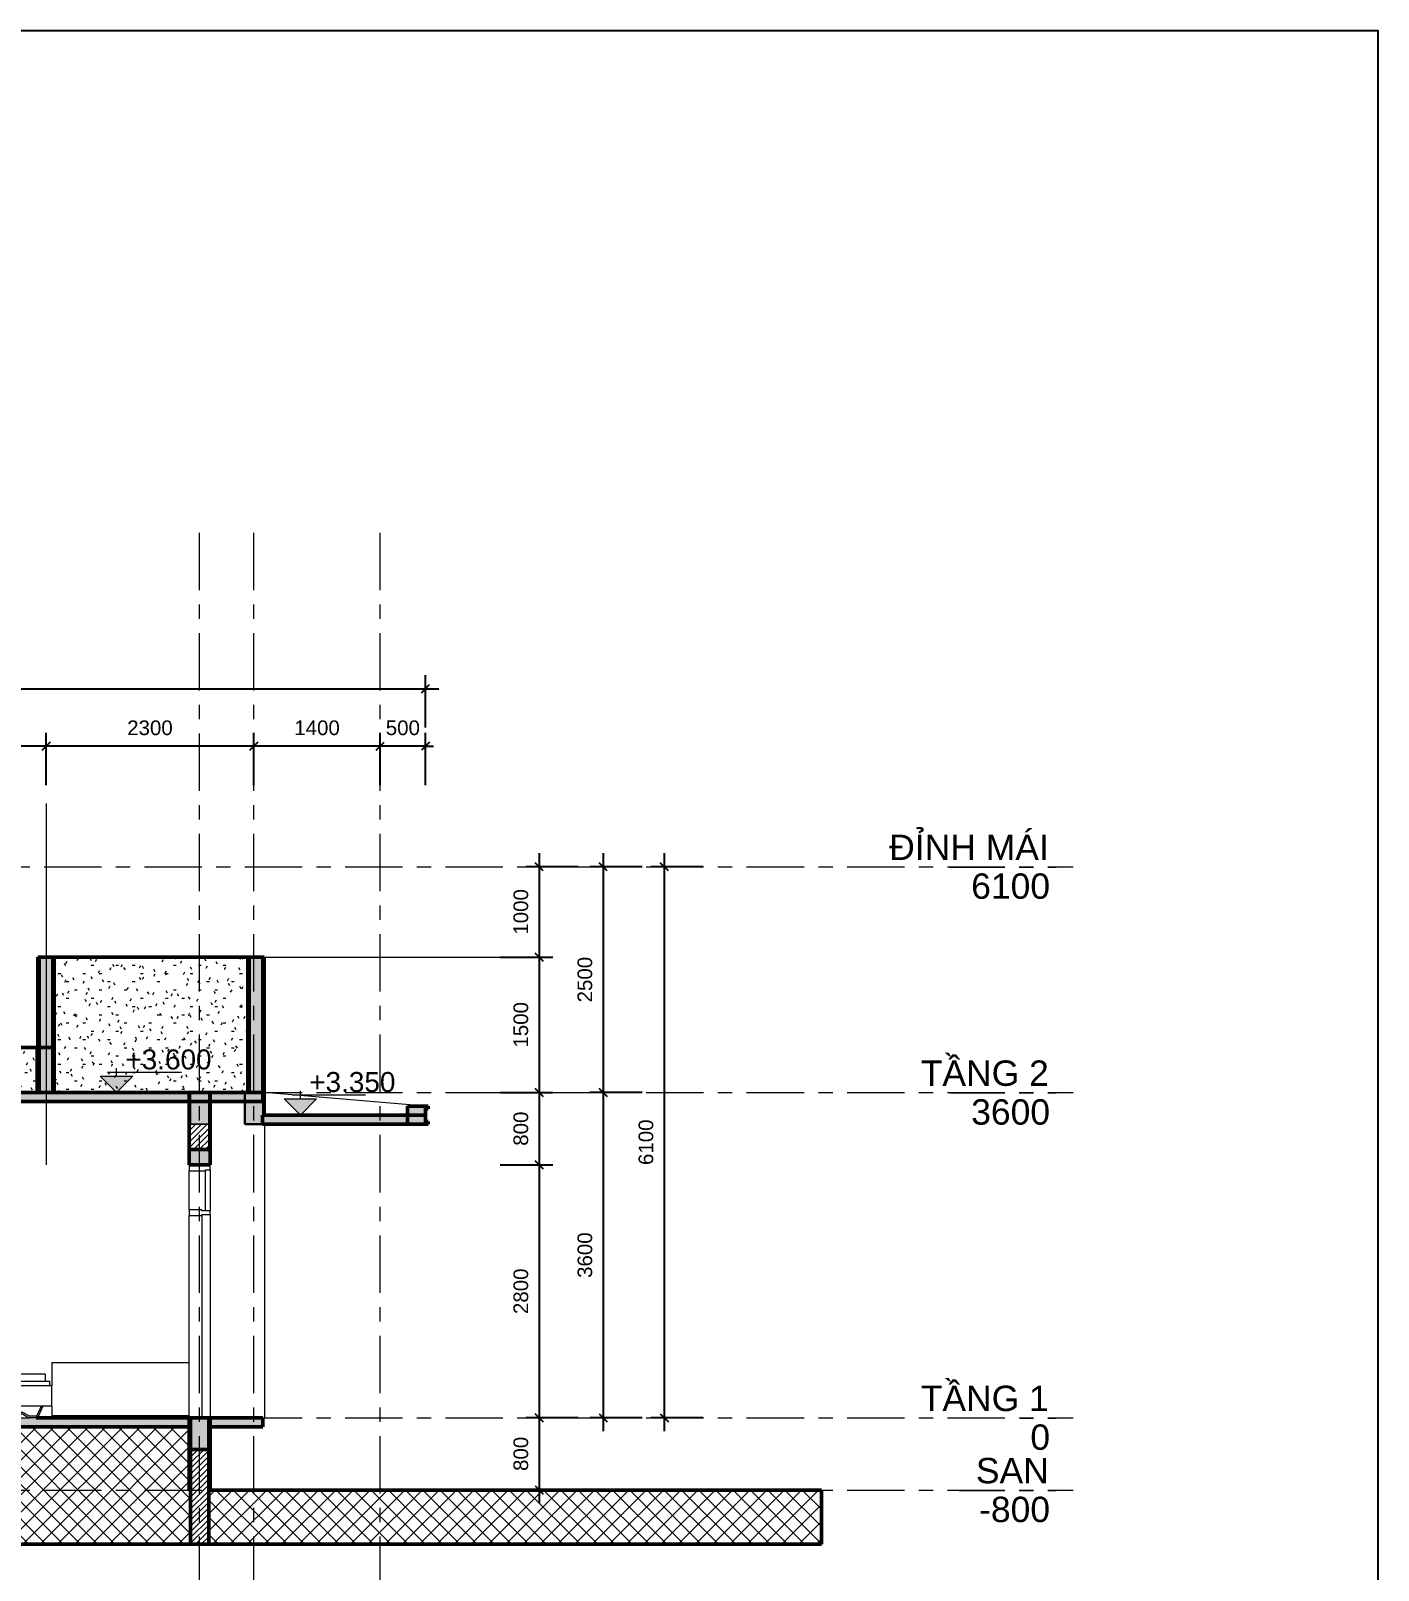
# Model space of a CAD drawing. Header units: millimetres. Extents: x 2164007 to 2324354, y -2513385 to -2308978.
# Drawn here: x 2309068 to 2323986, y -2465040 to -2447998 of the extents above; entities that cross this region are included whole.
import ezdxf

# ---------------------------------------------------------------- set-up
doc = ezdxf.new("R2010")
doc.units = ezdxf.units.MM
doc.linetypes.add('Grid Line', pattern=[22.225, 12.7, -3.175, 3.175, -3.175])
doc.linetypes.add('IMPORT-ACAD_ISO10W100 _2_', pattern=[6, 4, -1, 0, -1])
doc.layers.add('5', color=5, linetype='Continuous')
for name, color, linetype, lineweight in [('A-ANNO-DIMS', 211, 'Continuous', 9), ('A-DETL', 8, 'Continuous', 9), ('A-DETL-GENF', 8, 'Continuous', 9), ('A-DETL-WIDE', 214, 'Continuous', 50), ('A-DOOR', 8, 'Continuous', 13), ('A-FLOR', 8, 'Continuous', 13), ('A-FLOR-PATT', 8, 'Continuous', 13), ('A-WALL', 113, 'Continuous', 20), ('A-WALL-PATT', 8, 'Continuous', 50), ('G-ANNO-DIMS', 111, 'Continuous', 9), ('I-FURN', 8, 'Continuous', 9), ('S-BEAM', 8, 'Continuous', 9), ('S-GRID', 8, 'Continuous', 9)]:
    doc.layers.add(name, color=color, linetype=linetype, lineweight=lineweight)
doc.styles.add('Arial', font='arial.ttf', dxfattribs={"height": 175.652835})
doc.styles.add('Arial_1', font='arial.ttf', dxfattribs={"height": 162.282934})
doc.styles.add('Arial_3', font='arial.ttf', dxfattribs={"height": 177.035928})
doc.dimstyles.new('Dim_dai_ca_vu', dxfattribs={"dimscale": 304.8, "dimtxt": 165, "dimasz": 0.292969, "dimexe": 0.492126, "dimexo": 0.0625, "dimgap": 0.393701, "dimtad": 1, "dimdec": 0, "dimzin": 0, "dimdsep": 46, "dimtxsty": 'Arial_1', "dimblk1": 'OBLIQUE', "dimblk2": 'OBLIQUE', "dimsah": 1, "dimcen": 0.09, "dimdle": 0.492126, "dimadec": 0, "dimazin": 0, "dimtfac": 1, "dimtdec": 4, "dimtix": 1, "dimtmove": 0, "dimatfit": 3, "dimfxl": 0.984252, "dimfxlon": 1, "dimtvp": 1, "dimtfill": 1, "dimtolj": 1, "dimtzin": 0, "dimarcsym": 2})
pattern_1 = [(45, (2304430.583, -2460902), (-31.8198, 31.8198), [])]
pattern_2 = [(0, (2304430.58, -2460902), (365.76, 91.44), [30.175, -244.145, 30.175, -244.145, -1463.04]), (0, (2304430.58, -2460902), (365.76, 91.44), [-548.64, 30.175, -518.465, 30.175, -244.145, -640.08]), (0, (2304430.58, -2460902), (365.76, 91.44), [-1371.6, 30.175, -152.705, 30.175, -427.025]), (120, (2304567.74, -2460856.28), (-262.0694, 271.03745), [30.175, -244.145, 30.175, -1707.185]), (120, (2304567.74, -2460856.28), (-262.0694, 271.03745), [-304.495, -244.145, 30.175, -518.465, -914.4]), (120, (2304567.74, -2460856.28), (-262.0694, 271.03745), [-1097.28, 30.175, -244.145, 30.175, -609.905]), (120, (2304567.74, -2460856.28), (-262.0694, 271.03745), [-1401.775, -152.705, 30.175, -427.025]), (240, (2304613.46, -2460673.4), (-103.6906, -362.47745), [30.175, -244.145, 30.175, -1707.185]), (240, (2304613.46, -2460673.4), (-103.6906, -362.47745), [-304.495, -244.145, 30.175, -518.465, -914.4]), (240, (2304613.46, -2460673.4), (-103.6906, -362.47745), [-1097.28, 30.175, -244.145, 30.175, -609.905]), (240, (2304613.46, -2460673.4), (-103.6906, -362.47745), [-1401.775, -152.705, 30.175, -427.025])]

# ---------------------------------------------------------------- blocks, each defined once
blk = doc.blocks.new('Bed 1800X200 - Double 53_ x 74_-355935-mc 3-3')
at = {"layer": 'I-FURN'}
for p, q in [((4550, 356), (6350, 356)), ((4550, 127), (4550, 356)), ((4576, 406), (4576, 356)), ((4576, 406), (4601, 406)), ((4601, 406), (6299, 406)), ((5387, 483), (4626, 483)), ((4626, 457), (4626, 483)), ((4626, 432), (4626, 457)), ((4626, 406), (4626, 432)), ((5387, 483), (5387, 457)), ((5387, 457), (5387, 432)), ((5387, 432), (5387, 406)), ((6274, 483), (5514, 483)), ((5514, 457), (5514, 483)), ((5514, 432), (5514, 457)), ((5514, 406), (5514, 432)), ((6274, 483), (6274, 457)), ((6274, 457), (6274, 432)), ((6274, 432), (6274, 406)), ((6299, 406), (6325, 406)), ((6325, 356), (6325, 406)), ((6350, 127), (6350, 356)), ((6350, 127), (4550, 127)), ((4702, 15), (4650, 127)), ((4720, 23), (4671, 127)), ((4720, 23), (4671, 127)), ((4804, 19), (4725, 19)), ((4872, 57), (4807, 20)), ((4877, 38), (4817, 3)), ((4877, 38), (4817, 3)), ((6029, 57), (4872, 57)), ((6023, 38), (4877, 38)), ((6084, 3), (6023, 38)), ((6093, 20), (6029, 57)), ((6175, 19), (6096, 19)), ((6175, 0), (6096, 0)), ((6229, 127), (6181, 23)), ((6250, 127), (6198, 15)), ((4804, 0), (4725, 0))]:
    blk.add_line(p, q, dxfattribs=at)
for centre, radius, start, end in [((4725, 25), 25.4, 205, 270), ((4726, 25), 6.35, 205, 270), ((4725, 25), 6.35, 205, 270), ((4804, 25), 6.35, 270, 300), ((4804, 25), 25.4, 270, 300), ((4804, 25), 25.4, 285, 300), ((6096, 25), 25.4, 240, 270), ((6096, 25), 6.35, 240, 270), ((6175, 25), 6.35, 270, 335), ((6175, 25), 25.4, 270, 335)]:
    blk.add_arc(centre, radius, start, end, dxfattribs=at)
blk = doc.blocks.new('Furniture 4 - Furniture 3-1054500-mc 3-3')
at = {"layer": 'I-FURN'}
for p, q in [((6350, 611), (7870, 611)), ((6350, 611), (6350, 356)), ((6350, 127), (6350, 20)), ((7870, 20), (6350, 20))]:
    blk.add_line(p, q, dxfattribs=at)
blk = doc.blocks.new('Cua di la  DS 940X2800 - DS1-1128365-mc 3-3')
at = {"layer": 'A-DOOR'}
for p, q in [((7870, 2800), (7870, 2735)), ((7870, 2735), (8050, 2735)), ((7870, 2300), (7870, 2735)), ((8050, 2735), (8050, 2745)), ((8050, 2745), (8100, 2745)), ((8050, 2290), (8050, 2735)), ((8100, 2745), (8100, 2800)), ((8100, 2745), (8100, 2290)), ((7870, 2300), (7870, 2240)), ((8010, 2300), (7870, 2300)), ((7870, 2240), (8010, 2240)), ((7870, 0), (7870, 2240)), ((8010, 2290), (8010, 2300)), ((8100, 2290), (8010, 2290)), ((8010, 2240), (8010, 2250)), ((8010, 2250), (8100, 2250)), ((8010, 2240), (8010, 0)), ((8100, 2250), (8100, 2290)), ((8100, 2250), (8100, 0))]:
    blk.add_line(p, q, dxfattribs=at)
blk = doc.blocks.new('Floors 3 - Floors 3-1078498-mc 3-3')
at = {"layer": 'A-FLOR-PATT', "lineweight": 13}
h = blk.add_hatch(color=256, dxfattribs=at)
h.paths.add_polyline_path([(10285, 3250), (10485, 3250), (10485, 3450), (10285, 3450)], flags=0)
h.paths.add_polyline_path([(-10815, 3250), (-10815, 3450), (-11015, 3450), (-11015, 3250)], flags=0)
at = {"layer": 'A-FLOR', "lineweight": 50}
for p, q in [((10485, 3450), (10285, 3450)), ((10285, 3450), (10285, 3250)), ((10485, 3250), (10485, 3450)), ((10285, 3250), (10485, 3250))]:
    blk.add_line(p, q, dxfattribs=at)
blk = doc.blocks.new('Floors 5 - Floors 4-1083999-mc 3-3')
at = {"layer": 'A-FLOR'}
blk.add_line((10485, 3450), (8705, 3600), dxfattribs=at)
blk = doc.blocks.new('Floors 6 - Floors 3-1090177-mc 3-3')
at = {"layer": 'A-FLOR-PATT', "lineweight": 13}
h = blk.add_hatch(color=256, dxfattribs=at)
h.paths.add_polyline_path([(10485, 3250), (10515, 3250), (10515, 3280), (10485, 3280)], flags=0)
h.paths.add_polyline_path([(-11015, 3250), (-11015, 3280), (-11045, 3280), (-11045, 3250)], flags=0)
h.paths.add_polyline_path([(10485, 3420), (10515, 3420), (10515, 3450), (10485, 3450)], flags=0)
h.paths.add_polyline_path([(-11015, 3420), (-11015, 3450), (-11045, 3450), (-11045, 3420)], flags=0)
at = {"layer": 'A-FLOR', "lineweight": 50}
for p, q in [((10515, 3450), (10485, 3450)), ((10485, 3450), (10485, 3420)), ((10485, 3420), (10515, 3420)), ((10515, 3420), (10515, 3450)), ((10515, 3280), (10485, 3280)), ((10485, 3280), (10485, 3250)), ((10485, 3250), (10515, 3250)), ((10515, 3250), (10515, 3280))]:
    blk.add_line(p, q, dxfattribs=at)
blk = doc.blocks.new('_Oblique')
at = {"color": 0, "linetype": 'ByBlock', "lineweight": -2}
blk.add_line((-0.5, -0.5), (0.5, 0.5), dxfattribs=at)
blk = doc.blocks.new('*D598')
at = {"layer": 'A-ANNO-DIMS', "color": 0, "lineweight": -2}
for p, q in [((2315128, -2457252), (2314547, -2457252)), ((2314697, -2457102), (2314697, -2458402)), ((2314266, -2458252), (2314847, -2458252))]:
    blk.add_line(p, q, dxfattribs=at)
at = {"layer": 'Defpoints', "color": 0}
for p in [(2315147, -2457252), (2314247, -2458252), (2314697, -2458252)]:
    blk.add_point(p, dxfattribs=at)
at = {"layer": 'A-ANNO-DIMS', "color": 0, "lineweight": -2, "xscale": 89.296875, "yscale": 89.296875, "zscale": 89.296875}
for p, rotation in [((2314697, -2457252), 90), ((2314697, -2458252), 270)]:
    blk.add_blockref('_Oblique', p, dxfattribs=dict(at, rotation=rotation))
at = {"layer": 'A-ANNO-DIMS', "color": 0, "insert": (2314494, -2457752), "char_height": 162.3, "attachment_point": 5, "rotation": 90, "style": 'Arial_1', "bg_fill": 3, "box_fill_scale": 1.1, "bg_fill_color": 256, "bg_fill_true_color": 13158600, "bg_fill_transparency": 8794124}
blk.add_mtext('\\A1;1000', dxfattribs=at)
blk = doc.blocks.new('*D599')
at = {"layer": 'A-ANNO-DIMS', "color": 0, "lineweight": -2}
for p, q in [((2314697, -2458102), (2314697, -2459902)), ((2314266, -2458252), (2314847, -2458252)), ((2314266, -2459752), (2314847, -2459752))]:
    blk.add_line(p, q, dxfattribs=at)
at = {"layer": 'Defpoints', "color": 0}
for p in [(2314247, -2458252), (2314247, -2459752), (2314697, -2459752)]:
    blk.add_point(p, dxfattribs=at)
at = {"layer": 'A-ANNO-DIMS', "color": 0, "lineweight": -2, "xscale": 89.296875, "yscale": 89.296875, "zscale": 89.296875}
for p, rotation in [((2314697, -2458252), 90), ((2314697, -2459752), 270)]:
    blk.add_blockref('_Oblique', p, dxfattribs=dict(at, rotation=rotation))
at = {"layer": 'A-ANNO-DIMS', "color": 0, "insert": (2314494, -2459002), "char_height": 162.3, "attachment_point": 5, "rotation": 90, "style": 'Arial_1', "bg_fill": 3, "box_fill_scale": 1.1, "bg_fill_color": 256, "bg_fill_true_color": 13158600, "bg_fill_transparency": 8791888}
blk.add_mtext('\\A1;1500', dxfattribs=at)
blk = doc.blocks.new('*D600')
at = {"layer": 'A-ANNO-DIMS', "color": 0, "lineweight": -2}
for p, q in [((2314697, -2459602), (2314697, -2460702)), ((2314266, -2459752), (2314847, -2459752)), ((2314266, -2460552), (2314847, -2460552))]:
    blk.add_line(p, q, dxfattribs=at)
at = {"layer": 'Defpoints', "color": 0}
for p in [(2314247, -2459752), (2314247, -2460552), (2314697, -2460552)]:
    blk.add_point(p, dxfattribs=at)
at = {"layer": 'A-ANNO-DIMS', "color": 0, "lineweight": -2, "xscale": 89.296875, "yscale": 89.296875, "zscale": 89.296875}
for p, rotation in [((2314697, -2459752), 90), ((2314697, -2460552), 270)]:
    blk.add_blockref('_Oblique', p, dxfattribs=dict(at, rotation=rotation))
at = {"layer": 'A-ANNO-DIMS', "color": 0, "insert": (2314494, -2460152), "char_height": 162.3, "attachment_point": 5, "rotation": 90, "style": 'Arial_1', "bg_fill": 3, "box_fill_scale": 1.1, "bg_fill_color": 256, "bg_fill_true_color": 13158600, "bg_fill_transparency": 5321632}
blk.add_mtext('\\A1;800', dxfattribs=at)
blk = doc.blocks.new('*D601')
at = {"layer": 'A-ANNO-DIMS', "color": 0, "lineweight": -2}
for p, q in [((2314697, -2460402), (2314697, -2463502)), ((2314266, -2460552), (2314847, -2460552)), ((2315128, -2463352), (2314547, -2463352))]:
    blk.add_line(p, q, dxfattribs=at)
at = {"layer": 'Defpoints', "color": 0}
for p in [(2314247, -2460552), (2314697, -2463352), (2315147, -2463352)]:
    blk.add_point(p, dxfattribs=at)
at = {"layer": 'A-ANNO-DIMS', "color": 0, "lineweight": -2, "xscale": 89.296875, "yscale": 89.296875, "zscale": 89.296875}
for p, rotation in [((2314697, -2460552), 90), ((2314697, -2463352), 270)]:
    blk.add_blockref('_Oblique', p, dxfattribs=dict(at, rotation=rotation))
at = {"layer": 'A-ANNO-DIMS', "color": 0, "insert": (2314494, -2461952), "char_height": 162.3, "attachment_point": 5, "rotation": 90, "style": 'Arial_1', "bg_fill": 3, "box_fill_scale": 1.1, "bg_fill_color": 256, "bg_fill_true_color": 13158600, "bg_fill_transparency": 11866620}
blk.add_mtext('\\A1;2800', dxfattribs=at)
blk = doc.blocks.new('*D602')
at = {"layer": 'A-ANNO-DIMS', "color": 0, "lineweight": -2}
for p, q in [((2314697, -2463202), (2314697, -2464302)), ((2315128, -2463352), (2314547, -2463352)), ((2315128, -2464152), (2314547, -2464152))]:
    blk.add_line(p, q, dxfattribs=at)
at = {"layer": 'Defpoints', "color": 0}
for p in [(2315147, -2463352), (2314697, -2464152), (2315147, -2464152)]:
    blk.add_point(p, dxfattribs=at)
at = {"layer": 'A-ANNO-DIMS', "color": 0, "lineweight": -2, "xscale": 89.296875, "yscale": 89.296875, "zscale": 89.296875}
for p, rotation in [((2314697, -2463352), 90), ((2314697, -2464152), 270)]:
    blk.add_blockref('_Oblique', p, dxfattribs=dict(at, rotation=rotation))
at = {"layer": 'A-ANNO-DIMS', "color": 0, "insert": (2314494, -2463752), "char_height": 162.3, "attachment_point": 5, "rotation": 90, "style": 'Arial_1', "bg_fill": 3, "box_fill_scale": 1.1, "bg_fill_color": 256, "bg_fill_true_color": 13158600, "bg_fill_transparency": 4390977}
blk.add_mtext('\\A1;800', dxfattribs=at)
blk = doc.blocks.new('*D603')
at = {"layer": 'A-ANNO-DIMS', "color": 0, "lineweight": -2}
for p, q in [((2315837, -2457252), (2315256, -2457252)), ((2315406, -2457102), (2315406, -2459902)), ((2315837, -2459752), (2315256, -2459752))]:
    blk.add_line(p, q, dxfattribs=at)
at = {"layer": 'Defpoints', "color": 0}
for p in [(2315856, -2457252), (2315406, -2459752), (2315856, -2459752)]:
    blk.add_point(p, dxfattribs=at)
at = {"layer": 'A-ANNO-DIMS', "color": 0, "lineweight": -2, "xscale": 89.296875, "yscale": 89.296875, "zscale": 89.296875}
for p, rotation in [((2315406, -2457252), 90), ((2315406, -2459752), 270)]:
    blk.add_blockref('_Oblique', p, dxfattribs=dict(at, rotation=rotation))
at = {"layer": 'A-ANNO-DIMS', "color": 0, "insert": (2315203, -2458502), "char_height": 162.3, "attachment_point": 5, "rotation": 90, "style": 'Arial_1', "bg_fill": 3, "box_fill_scale": 1.1, "bg_fill_color": 256, "bg_fill_true_color": 13158600, "bg_fill_transparency": 11960075}
blk.add_mtext('\\A1;2500', dxfattribs=at)
blk = doc.blocks.new('*D604')
at = {"layer": 'A-ANNO-DIMS', "color": 0, "lineweight": -2}
for p, q in [((2315406, -2459602), (2315406, -2463502)), ((2315837, -2459752), (2315256, -2459752)), ((2315837, -2463352), (2315256, -2463352))]:
    blk.add_line(p, q, dxfattribs=at)
at = {"layer": 'Defpoints', "color": 0}
for p in [(2315856, -2459752), (2315406, -2463352), (2315856, -2463352)]:
    blk.add_point(p, dxfattribs=at)
at = {"layer": 'A-ANNO-DIMS', "color": 0, "lineweight": -2, "xscale": 89.296875, "yscale": 89.296875, "zscale": 89.296875}
for p, rotation in [((2315406, -2459752), 90), ((2315406, -2463352), 270)]:
    blk.add_blockref('_Oblique', p, dxfattribs=dict(at, rotation=rotation))
at = {"layer": 'A-ANNO-DIMS', "color": 0, "insert": (2315203, -2461552), "char_height": 162.3, "attachment_point": 5, "rotation": 90, "style": 'Arial_1', "bg_fill": 3, "box_fill_scale": 1.1, "bg_fill_color": 256, "bg_fill_true_color": 13158600, "bg_fill_transparency": 5327824}
blk.add_mtext('\\A1;3600', dxfattribs=at)
blk = doc.blocks.new('*D605')
at = {"layer": 'A-ANNO-DIMS', "color": 0, "lineweight": -2}
for p, q in [((2316513, -2457252), (2315932, -2457252)), ((2316082, -2457102), (2316082, -2463502)), ((2316513, -2463352), (2315932, -2463352))]:
    blk.add_line(p, q, dxfattribs=at)
at = {"layer": 'Defpoints', "color": 0}
for p in [(2316532, -2457252), (2316082, -2463352), (2316532, -2463352)]:
    blk.add_point(p, dxfattribs=at)
at = {"layer": 'A-ANNO-DIMS', "color": 0, "lineweight": -2, "xscale": 89.296875, "yscale": 89.296875, "zscale": 89.296875}
for p, rotation in [((2316082, -2457252), 90), ((2316082, -2463352), 270)]:
    blk.add_blockref('_Oblique', p, dxfattribs=dict(at, rotation=rotation))
at = {"layer": 'A-ANNO-DIMS', "color": 0, "insert": (2315879, -2460302), "char_height": 162.3, "attachment_point": 5, "rotation": 90, "style": 'Arial_1', "bg_fill": 3, "box_fill_scale": 1.1, "bg_fill_color": 256, "bg_fill_true_color": 13158600, "bg_fill_transparency": 5327824}
blk.add_mtext('\\A1;6100', dxfattribs=at)
blk = doc.blocks.new('*D606')
at = {"layer": 'A-ANNO-DIMS', "color": 0, "lineweight": -2}
for p, q in [((2312937, -2456349), (2312937, -2455768)), ((2313437, -2456349), (2313437, -2455768)), ((2312937, -2455918), (2312848, -2455918)), ((2313437, -2455918), (2312937, -2455918)), ((2313437, -2455918), (2313526, -2455918))]:
    blk.add_line(p, q, dxfattribs=at)
at = {"layer": 'Defpoints', "color": 0}
for p in [(2312937, -2455918), (2312937, -2456368), (2313437, -2456368)]:
    blk.add_point(p, dxfattribs=at)
at = {"layer": 'A-ANNO-DIMS', "color": 0, "lineweight": -2, "xscale": 89.296875, "yscale": 89.296875, "zscale": 89.296875}
blk.add_blockref('_Oblique', (2312937, -2455918), dxfattribs=at)
at = {"layer": 'A-ANNO-DIMS', "color": 0, "lineweight": -2, "xscale": 89.296875, "yscale": 89.296875, "zscale": 89.296875, "rotation": 180}
blk.add_blockref('_Oblique', (2313437, -2455918), dxfattribs=at)
at = {"layer": 'A-ANNO-DIMS', "color": 0, "insert": (2313187, -2455715), "char_height": 162.3, "attachment_point": 5, "style": 'Arial_1', "bg_fill": 3, "box_fill_scale": 1.1, "bg_fill_color": 256, "bg_fill_true_color": 13158600, "bg_fill_transparency": 5327824}
blk.add_mtext('\\A1;500', dxfattribs=at)
blk = doc.blocks.new('*D607')
at = {"layer": 'A-ANNO-DIMS', "color": 0, "lineweight": -2}
for p, q in [((2311537, -2456349), (2311537, -2455768)), ((2312937, -2456349), (2312937, -2455768)), ((2313087, -2455918), (2311387, -2455918))]:
    blk.add_line(p, q, dxfattribs=at)
at = {"layer": 'Defpoints', "color": 0}
for p in [(2311537, -2455918), (2311537, -2456368), (2312937, -2456368)]:
    blk.add_point(p, dxfattribs=at)
at = {"layer": 'A-ANNO-DIMS', "color": 0, "lineweight": -2, "xscale": 89.296875, "yscale": 89.296875, "zscale": 89.296875, "rotation": 180}
blk.add_blockref('_Oblique', (2311537, -2455918), dxfattribs=at)
at = {"layer": 'A-ANNO-DIMS', "color": 0, "lineweight": -2, "xscale": 89.296875, "yscale": 89.296875, "zscale": 89.296875}
blk.add_blockref('_Oblique', (2312937, -2455918), dxfattribs=at)
at = {"layer": 'A-ANNO-DIMS', "color": 0, "insert": (2312237, -2455715), "char_height": 162.3, "attachment_point": 5, "style": 'Arial_1', "bg_fill": 3, "box_fill_scale": 1.1, "bg_fill_color": 256, "bg_fill_true_color": 13158600, "bg_fill_transparency": 125}
blk.add_mtext('\\A1;1400', dxfattribs=at)
blk = doc.blocks.new('*D608')
at = {"layer": 'A-ANNO-DIMS', "color": 0, "lineweight": -2}
for p, q in [((2309237, -2456349), (2309237, -2455768)), ((2311537, -2456349), (2311537, -2455768)), ((2311687, -2455918), (2309087, -2455918))]:
    blk.add_line(p, q, dxfattribs=at)
at = {"layer": 'Defpoints', "color": 0}
for p in [(2309237, -2455918), (2309237, -2456368), (2311537, -2456368)]:
    blk.add_point(p, dxfattribs=at)
at = {"layer": 'A-ANNO-DIMS', "color": 0, "lineweight": -2, "xscale": 89.296875, "yscale": 89.296875, "zscale": 89.296875, "rotation": 180}
blk.add_blockref('_Oblique', (2309237, -2455918), dxfattribs=at)
at = {"layer": 'A-ANNO-DIMS', "color": 0, "lineweight": -2, "xscale": 89.296875, "yscale": 89.296875, "zscale": 89.296875}
blk.add_blockref('_Oblique', (2311537, -2455918), dxfattribs=at)
at = {"layer": 'A-ANNO-DIMS', "color": 0, "insert": (2310387, -2455715), "char_height": 162.3, "attachment_point": 5, "style": 'Arial_1', "bg_fill": 3, "box_fill_scale": 1.1, "bg_fill_color": 256, "bg_fill_true_color": 13158600, "bg_fill_transparency": 5327824}
blk.add_mtext('\\A1;2300', dxfattribs=at)
blk = doc.blocks.new('*D609')
at = {"layer": 'A-ANNO-DIMS', "color": 0, "lineweight": -2}
for p, q in [((2305237, -2456349), (2305237, -2455768)), ((2309237, -2456349), (2309237, -2455768)), ((2309387, -2455918), (2305087, -2455918))]:
    blk.add_line(p, q, dxfattribs=at)
at = {"layer": 'Defpoints', "color": 0}
for p in [(2305237, -2455918), (2305237, -2456368), (2309237, -2456368)]:
    blk.add_point(p, dxfattribs=at)
at = {"layer": 'A-ANNO-DIMS', "color": 0, "lineweight": -2, "xscale": 89.296875, "yscale": 89.296875, "zscale": 89.296875, "rotation": 180}
blk.add_blockref('_Oblique', (2305237, -2455918), dxfattribs=at)
at = {"layer": 'A-ANNO-DIMS', "color": 0, "lineweight": -2, "xscale": 89.296875, "yscale": 89.296875, "zscale": 89.296875}
blk.add_blockref('_Oblique', (2309237, -2455918), dxfattribs=at)
at = {"layer": 'A-ANNO-DIMS', "color": 0, "insert": (2307237, -2455715), "char_height": 162.3, "attachment_point": 5, "style": 'Arial_1', "bg_fill": 3, "box_fill_scale": 1.1, "bg_fill_color": 256, "bg_fill_true_color": 13158600, "bg_fill_transparency": 8823084}
blk.add_mtext('\\A1;4000', dxfattribs=at)
blk = doc.blocks.new('*D614')
at = {"layer": 'A-ANNO-DIMS', "color": 0, "lineweight": -2}
for p, q in [((2291937, -2455712), (2291937, -2455131)), ((2313437, -2455712), (2313437, -2455131)), ((2291787, -2455281), (2313587, -2455281))]:
    blk.add_line(p, q, dxfattribs=at)
at = {"layer": 'Defpoints', "color": 0}
for p in [(2313437, -2455281), (2291937, -2455731), (2313437, -2455731)]:
    blk.add_point(p, dxfattribs=at)
at = {"layer": 'A-ANNO-DIMS', "color": 0, "lineweight": -2, "xscale": 89.296875, "yscale": 89.296875, "zscale": 89.296875, "rotation": 180}
blk.add_blockref('_Oblique', (2291937, -2455281), dxfattribs=at)
at = {"layer": 'A-ANNO-DIMS', "color": 0, "lineweight": -2, "xscale": 89.296875, "yscale": 89.296875, "zscale": 89.296875}
blk.add_blockref('_Oblique', (2313437, -2455281), dxfattribs=at)
at = {"layer": 'A-ANNO-DIMS', "color": 0, "insert": (2302687, -2455078), "char_height": 162.3, "attachment_point": 5, "style": 'Arial_1', "bg_fill": 3, "box_fill_scale": 1.1, "bg_fill_color": 256, "bg_fill_true_color": 13158600, "bg_fill_transparency": 5328364}
blk.add_mtext('\\A1;21500', dxfattribs=at)
blk = doc.blocks.new('Spot Elevations - M_Spot Elevation - Exterior Filled 2-332856-mc 3-3')
at = {"layer": 'G-ANNO-DIMS'}
blk.add_hatch(color=256, dxfattribs=at).paths.add_polyline_path([(-519, 3880), (-699, 3700), (-879, 3880)], flags=0)
for p, q in [((-789, 3925), (21, 3925)), ((-699, 3880), (-699, 3970)), ((-699, 3700), (-879, 3880)), ((-879, 3880), (-519, 3880)), ((-519, 3880), (-699, 3700)), ((-879, 3700), (-519, 3700))]:
    blk.add_line(p, q, dxfattribs=at)

msp = doc.modelspace()

# ---------------------------------------------------------------- hatches: boundary and pattern name
at = {"layer": 'A-DETL-GENF'}
for points in [[(2309312.1, -2459252), (2309312.1, -2458252), (2309162.1, -2458252), (2309162.1, -2459252)], [(2311637.1, -2459752), (2311637.1, -2458252), (2311487.1, -2458252), (2311487.1, -2459752)], [(2309162.1, -2459752), (2309312.1, -2459752), (2309312.1, -2459252), (2309162.1, -2459252)], [(2310822.1, -2460552), (2311052.1, -2460552), (2311052.1, -2460382.2), (2310822.1, -2460382.2)], [(2310837.1, -2463702), (2311037.1, -2463702), (2311037.1, -2463352), (2310837.1, -2463352)]]:
    msp.add_hatch(color=7, dxfattribs=at).paths.add_polyline_path(points, flags=0)
h = msp.add_hatch(dxfattribs=at)
h.set_pattern_fill('FP_6', style=0, pattern_type=2)
h.set_pattern_definition([(45, (2304430.58, -2460902), (-95.4594, 95.4594), []), (135, (2304430.58, -2460902), (-95.4594, -95.4594), [])])
h.paths.add_polyline_path([(2317822.1, -2464752), (2317822.1, -2464152), (2311037.1, -2464152), (2311037.1, -2464752), (2314009.1, -2464752)], flags=0)
h.paths.add_polyline_path([(2310622.7, -2464752), (2310837.1, -2464752), (2310837.1, -2464152), (2310822.1, -2464152), (2310822.1, -2463452), (2305337.1, -2463452), (2305337.1, -2463702), (2305137.1, -2463702), (2305137.1, -2463452), (2305122.1, -2463452), (2305122.1, -2463502), (2302912.1, -2463502.8), (2302912.1, -2463702), (2302712.1, -2463702), (2302712.1, -2463452), (2300837.1, -2463452), (2300837.1, -2463702), (2300637.1, -2463702), (2300637.1, -2463452), (2294852.1, -2463452), (2294852.1, -2463502), (2294837.1, -2463502), (2294837.1, -2463702), (2294637.1, -2463702), (2294637.1, -2463502), (2292752.1, -2463502), (2292752.1, -2464152), (2292737.1, -2464152), (2292737.1, -2464752), (2307236.2, -2464752)], flags=0)
h.paths.add_polyline_path([(2292537.1, -2464752), (2292537.1, -2464152), (2289037.1, -2464152), (2289037.1, -2464752), (2290303.8, -2464752)], flags=0)
h = msp.add_hatch(dxfattribs=at)
h.set_pattern_fill('FP_1', style=0, pattern_type=2)
h.set_pattern_definition(pattern_1)
h.paths.add_polyline_path([(2311037.1, -2464752), (2311037.1, -2463702), (2310837.1, -2463702), (2310837.1, -2464752)], flags=0)
at = {"layer": 'A-FLOR-PATT', "lineweight": 9}
h = msp.add_hatch(dxfattribs=at)
h.set_pattern_fill('FP_5', color=256, style=0, pattern_type=2)
h.set_pattern_definition(pattern_2)
h.paths.add_polyline_path([(2309327.1, -2459752), (2311472.1, -2459752), (2311472.1, -2458252), (2309327.1, -2458252), (2309327.1, -2459136.4)], flags=0)
h = msp.add_hatch(dxfattribs=at)
h.set_pattern_fill('FP_5', color=256, style=0, pattern_type=2)
h.set_pattern_definition(pattern_2)
h.paths.add_polyline_path([(2307236.2, -2459752), (2309137.1, -2459752), (2309137.1, -2459252), (2305954.6, -2459252), (2305954.6, -2459752)], flags=0)
h.paths.add_polyline_path([(2305804.6, -2459752), (2305804.6, -2459252), (2305789.6, -2459252), (2305789.6, -2459752)], flags=0)
at = {"layer": 'A-FLOR-PATT', "lineweight": 13}
h = msp.add_hatch(color=256, dxfattribs=at)
h.paths.add_polyline_path([(2305137.1, -2459852), (2311637.1, -2459852), (2311637.1, -2459752), (2305137.1, -2459752)], flags=0)
h.paths.add_polyline_path([(2293690.3, -2459852), (2300837.1, -2459852), (2300837.1, -2459752), (2292537.1, -2459752), (2292537.1, -2459852)], flags=0)
h = msp.add_hatch(color=256, dxfattribs=at)
h.paths.add_polyline_path([(2311634.5, -2460102), (2313437.1, -2460102), (2313437.1, -2460002), (2311634.5, -2460002), (2311634.5, -2460013.9)], flags=0)
h.paths.add_polyline_path([(2291997, -2460102), (2292537.1, -2460102), (2292537.1, -2460002), (2291937.1, -2460002), (2291937.1, -2460102)], flags=0)
at = {"layer": 'A-FLOR-PATT', "lineweight": 9}
h = msp.add_hatch(dxfattribs=at)
h.set_pattern_fill('FP_5', color=256, style=0, pattern_type=2)
h.set_pattern_definition(pattern_2)
h.paths.add_polyline_path([(2294837.1, -2463452), (2300637.1, -2463452), (2300637.1, -2463352), (2294837.1, -2463352)], flags=0)
h.paths.add_polyline_path([(2310822.1, -2463452), (2310837.1, -2463451.9), (2310837.1, -2463352), (2305337.1, -2463352), (2305337.1, -2463452), (2310622.7, -2463452)], flags=0)
h.paths.add_polyline_path([(2300837.1, -2463452), (2302712.1, -2463452), (2302712.1, -2463352), (2300837.1, -2463352)], flags=0)
h.paths.add_polyline_path([(2302912.1, -2463452), (2305137.1, -2463452), (2305137.1, -2463352), (2302912.1, -2463352)], flags=0)
at = {"layer": 'A-FLOR-PATT', "lineweight": 13}
msp.add_hatch(color=256, dxfattribs=at).paths.add_polyline_path([(2311637.1, -2463452), (2311637.1, -2463352), (2311037.1, -2463352), (2311037.1, -2463452)], flags=0)
at = {"layer": 'A-WALL-PATT', "lineweight": 9}
h = msp.add_hatch(dxfattribs=at)
h.set_pattern_fill('FP_1', color=256, style=0, pattern_type=2)
h.set_pattern_definition(pattern_1)
h.paths.add_polyline_path([(2311037.1, -2460382.2), (2311037.1, -2460102), (2310837.1, -2460102), (2310837.1, -2460382.2)], flags=0)
h = msp.add_hatch(dxfattribs=at)
h.set_pattern_fill('FP_4', color=256, style=0, pattern_type=2)
h.set_pattern_definition([(45, (2304430.58, -2460902), (-190.794, 190.794), [])])
h.paths.add_polyline_path([(2311052.1, -2464152), (2311052.1, -2463352), (2311037.1, -2463352), (2311037.1, -2464152)], flags=0)
at = {"layer": 'S-BEAM'}
for points in [[(2311037.1, -2460102), (2311037.1, -2459752), (2310837.1, -2459752), (2310837.1, -2460102)], [(2311469.3, -2460102), (2311637.1, -2460102), (2311637.1, -2459752), (2311437.1, -2459752), (2311437.1, -2460102)]]:
    msp.add_hatch(color=256, dxfattribs=at).paths.add_polyline_path(points, flags=0)

# ---------------------------------------------------------------- linework, layer by layer
at = {"layer": '5'}
msp.add_lwpolyline([(2283289.3, -2476776.3), (2323985.9, -2476776.3), (2323985.9, -2447998), (2283289.3, -2447998)], close=True, dxfattribs=at)
at = {"layer": 'A-DETL', "linetype": 'IMPORT-ACAD_ISO10W100 _2_'}
for p, q in [((2309237.1, -2456552), (2309237.1, -2460552)), ((2311562.1, -2458252), (2314696.8, -2458252))]:
    msp.add_line(p, q, dxfattribs=at)
at = {"layer": 'A-DETL-WIDE'}
for p, q in [((2309312.1, -2458252), (2309162.1, -2458252)), ((2309162.1, -2458252), (2309162.1, -2459252)), ((2309312.1, -2459252), (2309312.1, -2458252)), ((2311637.1, -2458252), (2311487.1, -2458252)), ((2311487.1, -2458252), (2311487.1, -2459752)), ((2311637.1, -2459752), (2311637.1, -2458252)), ((2309162.1, -2459252), (2309162.1, -2459752)), ((2309162.1, -2459252), (2309312.1, -2459252)), ((2309312.1, -2459752), (2309312.1, -2459252)), ((2309162.1, -2459752), (2309312.1, -2459752)), ((2311487.1, -2459752), (2311637.1, -2459752)), ((2311052.1, -2460382.2), (2310822.1, -2460382.2)), ((2310822.1, -2460382.2), (2310822.1, -2460552)), ((2311052.1, -2460552), (2311052.1, -2460382.2)), ((2310822.1, -2460552), (2311052.1, -2460552)), ((2310837.1, -2463352), (2310837.1, -2463702)), ((2311037.1, -2463352), (2310837.1, -2463352)), ((2311037.1, -2463702), (2311037.1, -2463352)), ((2310822.1, -2463452), (2305337.1, -2463452)), ((2310822.1, -2464152), (2310822.1, -2463452)), ((2310837.1, -2463702), (2310837.1, -2464752)), ((2310837.1, -2463702), (2311037.1, -2463702)), ((2311037.1, -2464752), (2311037.1, -2463702)), ((2310837.1, -2464152), (2310822.1, -2464152)), ((2317822.1, -2464152), (2311037.1, -2464152)), ((2317822.1, -2464752), (2317822.1, -2464152)), ((2292737.1, -2464752), (2310837.1, -2464752)), ((2310837.1, -2464752), (2311037.1, -2464752)), ((2311037.1, -2464752), (2317822.1, -2464752))]:
    msp.add_line(p, q, dxfattribs=at)
at = {"layer": 'A-FLOR', "lineweight": 50}
for p, q in [((2311472.1, -2458252), (2309327.1, -2458252)), ((2309137.1, -2459252), (2305969.6, -2459252)), ((2309137.1, -2459752), (2309137.1, -2459252)), ((2305969.6, -2459752), (2309147.1, -2459752)), ((2311487.1, -2459752), (2309327.1, -2459752)), ((2311637.1, -2459852), (2311637.1, -2459752)), ((2305137.1, -2459852), (2311637.1, -2459852)), ((2313437.1, -2460002), (2311634.5, -2460002)), ((2311634.5, -2460002), (2311634.5, -2460102)), ((2311634.5, -2460102), (2313437.1, -2460102)), ((2313437.1, -2460102), (2313437.1, -2460002)), ((2310837.1, -2463352), (2309126.8, -2463352)), ((2311637.1, -2463352), (2311037.1, -2463352)), ((2311637.1, -2463452), (2311637.1, -2463352)), ((2310822.1, -2463452), (2310837.1, -2463452)), ((2311037.1, -2463452), (2311637.1, -2463452))]:
    msp.add_line(p, q, dxfattribs=at)
at = {"layer": 'A-WALL', "lineweight": 50}
for p, q in [((2309162.1, -2458252), (2309147.1, -2458252)), ((2309147.1, -2458252), (2309147.1, -2459752)), ((2309327.1, -2458252), (2309312.1, -2458252)), ((2309327.1, -2459752), (2309327.1, -2458252)), ((2311472.1, -2458252), (2311472.1, -2459752)), ((2311487.1, -2458252), (2311472.1, -2458252)), ((2311652.1, -2458252), (2311637.1, -2458252)), ((2311652.1, -2460002), (2311652.1, -2458252)), ((2309147.1, -2459752), (2309162.1, -2459752)), ((2309312.1, -2459752), (2309327.1, -2459752)), ((2310822.1, -2459752), (2310822.1, -2460382.2)), ((2311052.1, -2460382.2), (2311052.1, -2459752)), ((2310822.1, -2463352), (2310822.1, -2463452)), ((2311052.1, -2464152), (2311052.1, -2463352))]:
    msp.add_line(p, q, dxfattribs=at)
at = {"layer": 'A-WALL'}
for p, q in [((2310837.1, -2460102), (2310837.1, -2459752)), ((2311037.1, -2459752), (2311037.1, -2460102)), ((2311657.1, -2459752), (2311652.1, -2459752)), ((2311657.1, -2460002), (2311657.1, -2459752)), ((2311637.1, -2459852), (2311637.1, -2460002)), ((2311037.1, -2460102), (2310837.1, -2460102)), ((2311657.1, -2463352), (2311657.1, -2460102)), ((2311637.1, -2463352), (2311657.1, -2463352))]:
    msp.add_line(p, q, dxfattribs=at)
at = {"layer": 'A-WALL', "lineweight": 13}
for p, q in [((2310837.1, -2460382.2), (2310837.1, -2460102)), ((2311037.1, -2460382.2), (2311037.1, -2460102))]:
    msp.add_line(p, q, dxfattribs=at)
at = {"layer": 'S-BEAM', "lineweight": 30}
for p, q in [((2311037.1, -2459752), (2310837.1, -2459752)), ((2311472.1, -2459752), (2311437.1, -2459752)), ((2311437.1, -2459752), (2311437.1, -2460102)), ((2311437.1, -2460102), (2311637.1, -2460102)), ((2311637.1, -2460102), (2311637.1, -2460002))]:
    msp.add_line(p, q, dxfattribs=at)
at = {"layer": 'S-BEAM'}
for p, q in [((2310837.1, -2459752), (2310837.1, -2460102)), ((2311037.1, -2460102), (2311037.1, -2459752)), ((2311487.1, -2459752), (2311472.1, -2459752)), ((2311637.1, -2460002), (2311637.1, -2459752)), ((2310837.1, -2460102), (2311037.1, -2460102))]:
    msp.add_line(p, q, dxfattribs=at)
at = {"layer": 'S-GRID', "linetype": 'Grid Line', "ltscale": 50}
for p, q in [((2310937.1, -2467524.1), (2310937.1, -2453513.6)), ((2311537.1, -2467524.1), (2311537.1, -2453513.6)), ((2312937.1, -2467524.1), (2312937.1, -2453513.6))]:
    msp.add_line(p, q, dxfattribs=at)

# ---------------------------------------------------------------- block references
at = {"layer": 'A-DOOR', "lineweight": 9}
msp.add_blockref('Cua di la  DS 940X2800 - DS1-1128365-mc 3-3', (2302952, -2463352), dxfattribs=at)
at = {"layer": 'A-FLOR'}
for name in ['Floors 5 - Floors 4-1083999-mc 3-3', 'Floors 6 - Floors 3-1090177-mc 3-3', 'Floors 3 - Floors 3-1078498-mc 3-3']:
    msp.add_blockref(name, (2302952, -2463352), dxfattribs=at)
at = {"layer": 'G-ANNO-DIMS'}
for p in [(2310716.1, -2463452), (2312751.7, -2463702)]:
    msp.add_blockref('Spot Elevations - M_Spot Elevation - Exterior Filled 2-332856-mc 3-3', p, dxfattribs=at)
at = {"layer": 'I-FURN'}
for name in ['Bed 1800X200 - Double 53_ x 74_-355935-mc 3-3', 'Furniture 4 - Furniture 3-1054500-mc 3-3']:
    msp.add_blockref(name, (2302952, -2463352), dxfattribs=at)

# ---------------------------------------------------------------- texts
at = {"layer": 'G-ANNO-DIMS', "char_height": 221.29, "width": 1136.7, "attachment_point": 1, "line_spacing_factor": 0.938532, "style": 'Arial_3'}
for s, insert in [('+3.600', (2310115.2, -2459274.6)), ('+3.350', (2312150.8, -2459524.6))]:
    msp.add_mtext(s, dxfattribs=dict(at, insert=insert))

# ---------------------------------------------------------------- next in the draw order: texts
at = {"layer": 'S-GRID', "linetype": 'Grid Line', "ltscale": 50, "char_height": 281.04, "attachment_point": 3, "line_spacing_factor": 0.938532, "style": 'Arial', "bg_fill": 3, "box_fill_scale": 1.25, "bg_fill_color": 0, "bg_fill_transparency": 0}
for s, insert, width in [('ĐỈNH MÁI', (2320338.7, -2456896.7), 2098.548), ('TẦNG 2', (2320338.7, -2459396.7), 1687.068), ('TẦNG 1', (2320338.7, -2462996.7), 1687.068)]:
    msp.add_mtext(s, dxfattribs=dict(at, insert=insert, width=width))

# ---------------------------------------------------------------- next in the draw order: dimensions: what is measured, and where the dimension line sits
at = {"layer": 'A-ANNO-DIMS'}
dim = msp.add_linear_dim(base=(2312937.1, -2455918), p1=(2313437.1, -2456368), p2=(2312937.1, -2456368), dimstyle='Dim_dai_ca_vu', override={"dimpost": '<>', "dimfxl": 500}, dxfattribs=at)
dim.commit()
dim.dimension.update_dxf_attribs({"geometry": '*D606', "text_midpoint": (2313187.1, -2455715.1)})

# ---------------------------------------------------------------- next in the draw order: texts
at = {"layer": 'S-GRID', "linetype": 'Grid Line', "ltscale": 50, "attachment_point": 3, "line_spacing_factor": 0.938532, "style": 'Arial', "bg_fill": 3, "box_fill_scale": 1.25, "bg_fill_color": 0, "bg_fill_transparency": 0}
for s, insert, char_height, width in [('6100', (2320352.7, -2457326.1), 281.04, 1042.416), ('3600', (2320352.7, -2459826.1), 281.04, 1042.416), ('\\fArial|b0|i0|c163|p34|;0', (2320352.7, -2463426.1), 281.045, 260.604)]:
    msp.add_mtext(s, dxfattribs=dict(at, insert=insert, char_height=char_height, width=width))

# ---------------------------------------------------------------- next in the draw order: dimensions: what is measured, and where the dimension line sits
at = {"layer": 'A-ANNO-DIMS'}
dim = msp.add_linear_dim(base=(2311537.1, -2455918), p1=(2312937.1, -2456368), p2=(2311537.1, -2456368), dimstyle='Dim_dai_ca_vu', override={"dimpost": '<>', "dimfxl": 1400}, dxfattribs=at)
dim.commit()
dim.dimension.update_dxf_attribs({"geometry": '*D607', "text_midpoint": (2312237.1, -2455715.1)})

# ---------------------------------------------------------------- next in the draw order: linework, layer by layer
at = {"layer": 'S-GRID', "linetype": 'Grid Line', "ltscale": 50}
for p, q in [((2288101, -2457252), (2320609, -2457252)), ((2288101, -2459752), (2320609, -2459752)), ((2288101, -2463352), (2320609, -2463352))]:
    msp.add_line(p, q, dxfattribs=at)

# ---------------------------------------------------------------- next in the draw order: texts
at = {"layer": 'S-GRID', "linetype": 'Grid Line', "ltscale": 50, "insert": (2320338.7, -2463796.7), "char_height": 281.04, "width": 960.12, "attachment_point": 3, "line_spacing_factor": 0.938532, "style": 'Arial', "bg_fill": 3, "box_fill_scale": 1.25, "bg_fill_color": 0, "bg_fill_transparency": 0}
msp.add_mtext('SAN', dxfattribs=at)

# ---------------------------------------------------------------- next in the draw order: dimensions: what is measured, and where the dimension line sits
at = {"layer": 'A-ANNO-DIMS'}
dim = msp.add_linear_dim(base=(2309237.1, -2455918), p1=(2311537.1, -2456368), p2=(2309237.1, -2456368), dimstyle='Dim_dai_ca_vu', override={"dimpost": '<>', "dimfxl": 2300}, dxfattribs=at)
dim.commit()
dim.dimension.update_dxf_attribs({"geometry": '*D608', "text_midpoint": (2310387.1, -2455715)})

# ---------------------------------------------------------------- next in the draw order: texts
at = {"layer": 'S-GRID', "linetype": 'Grid Line', "ltscale": 50, "insert": (2320352.7, -2464226.1), "char_height": 281.04, "width": 936.117, "attachment_point": 3, "line_spacing_factor": 0.938532, "style": 'Arial', "bg_fill": 3, "box_fill_scale": 1.25, "bg_fill_color": 0, "bg_fill_transparency": 0}
msp.add_mtext('-800', dxfattribs=at)

# ---------------------------------------------------------------- next in the draw order: dimensions: what is measured, and where the dimension line sits
at = {"layer": 'A-ANNO-DIMS'}
dim = msp.add_linear_dim(base=(2305237.1, -2455918), p1=(2309237.1, -2456368), p2=(2305237.1, -2456368), dimstyle='Dim_dai_ca_vu', override={"dimpost": '<>', "dimfxl": 4000}, dxfattribs=at)
dim.commit()
dim.dimension.update_dxf_attribs({"geometry": '*D609', "text_midpoint": (2307237.1, -2455715.1)})
dim = msp.add_linear_dim(base=(2314696.8, -2458252), p1=(2315146.8, -2457252), p2=(2314246.8, -2458252), angle=90, dimstyle='Dim_dai_ca_vu', override={"dimpost": '<>', "dimfxl": 1345.362405}, dxfattribs=at)
dim.commit()
dim.dimension.update_dxf_attribs({"geometry": '*D598', "text_midpoint": (2314494, -2457752)})

# ---------------------------------------------------------------- next in the draw order: linework, layer by layer
at = {"layer": 'S-GRID', "linetype": 'Grid Line', "ltscale": 50}
msp.add_line((2288101, -2464152), (2320609, -2464152), dxfattribs=at)

# ---------------------------------------------------------------- next in the draw order: dimensions: what is measured, and where the dimension line sits
at = {"layer": 'A-ANNO-DIMS'}
dim = msp.add_linear_dim(base=(2313437.1, -2455280.9), p1=(2291937.1, -2455730.9), p2=(2313437.1, -2455730.9), dimstyle='Dim_dai_ca_vu', override={"dimpost": '<>', "dimfxl": 21500}, dxfattribs=at)
dim.commit()
dim.dimension.update_dxf_attribs({"geometry": '*D614', "text_midpoint": (2302687.1, -2455078.1)})
for base, p1, p2, override, picture, middle in [((2315405.6, -2459752), (2315855.6, -2457252), (2315855.6, -2459752), {"dimpost": '<>', "dimfxl": 2500}, '*D603', (2315202.7, -2458502)), ((2314696.8, -2459752), (2314246.8, -2458252), (2314246.8, -2459752), {"dimpost": '<>', "dimfxl": 1500}, '*D599', (2314494, -2459002))]:
    dim = msp.add_linear_dim(base=base, p1=p1, p2=p2, angle=90, dimstyle='Dim_dai_ca_vu', override=override, dxfattribs=at)
    dim.commit()
    dim.dimension.update_dxf_attribs({"geometry": picture, "text_midpoint": middle})

# ---------------------------------------------------------------- next in the draw order: dimensions: what is measured, and where the dimension line sits
dim = msp.add_linear_dim(base=(2314696.8, -2460552), p1=(2314246.8, -2459752), p2=(2314246.8, -2460552), angle=90, dimstyle='Dim_dai_ca_vu', override={"dimpost": '<>', "dimfxl": 800}, dxfattribs=at)
dim.commit()
dim.dimension.update_dxf_attribs({"geometry": '*D600', "text_midpoint": (2314494, -2460152)})

# ---------------------------------------------------------------- next in the draw order: dimensions: what is measured, and where the dimension line sits
dim = msp.add_linear_dim(base=(2314696.8, -2463352), p1=(2314246.8, -2460552), p2=(2315146.8, -2463352), angle=90, dimstyle='Dim_dai_ca_vu', override={"dimpost": '<>', "dimfxl": 2941.088234}, dxfattribs=at)
dim.commit()
dim.dimension.update_dxf_attribs({"geometry": '*D601', "text_midpoint": (2314494, -2461952)})

# ---------------------------------------------------------------- next in the draw order: dimensions: what is measured, and where the dimension line sits
dim = msp.add_linear_dim(base=(2314696.8, -2464152), p1=(2315146.8, -2463352), p2=(2315146.8, -2464152), angle=90, dimstyle='Dim_dai_ca_vu', override={"dimpost": '<>', "dimfxl": 800}, dxfattribs=at)
dim.commit()
dim.dimension.update_dxf_attribs({"geometry": '*D602', "text_midpoint": (2314494, -2463752)})

# ---------------------------------------------------------------- next in the draw order: dimensions: what is measured, and where the dimension line sits
dim = msp.add_linear_dim(base=(2315405.6, -2463352), p1=(2315855.6, -2459752), p2=(2315855.6, -2463352), angle=90, dimstyle='Dim_dai_ca_vu', override={"dimpost": '<>', "dimfxl": 3600}, dxfattribs=at)
dim.commit()
dim.dimension.update_dxf_attribs({"geometry": '*D604', "text_midpoint": (2315202.7, -2461552)})

# ---------------------------------------------------------------- next in the draw order: dimensions: what is measured, and where the dimension line sits
dim = msp.add_linear_dim(base=(2316082.3, -2463352), p1=(2316532.3, -2457252), p2=(2316532.3, -2463352), angle=90, dimstyle='Dim_dai_ca_vu', override={"dimpost": '<>', "dimfxl": 6100}, dxfattribs=at)
dim.commit()
dim.dimension.update_dxf_attribs({"geometry": '*D605', "text_midpoint": (2315879.5, -2460302)})

doc.saveas('drawing.dxf')
